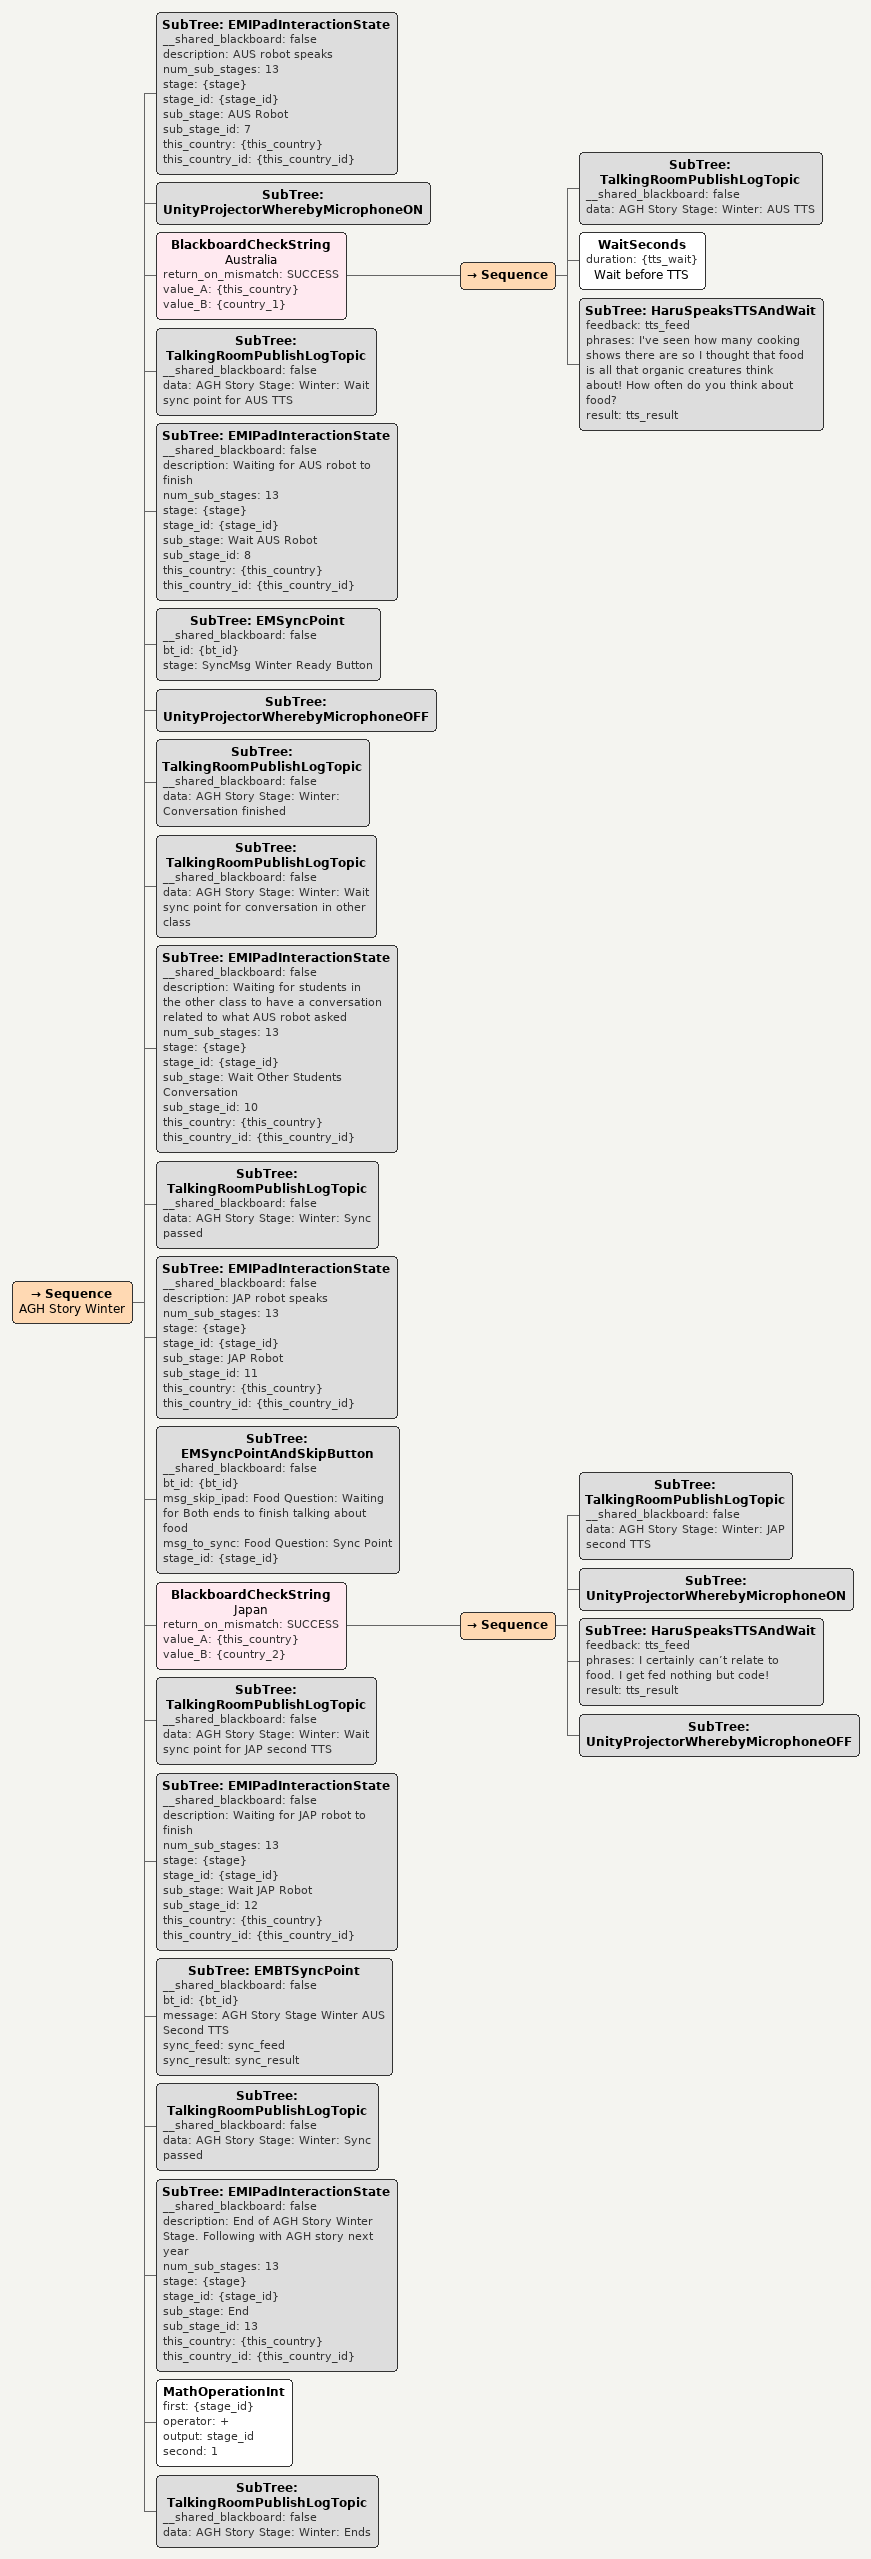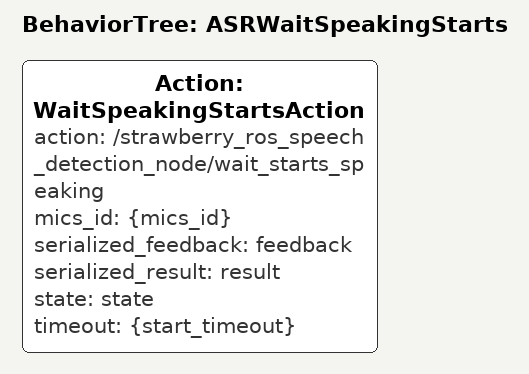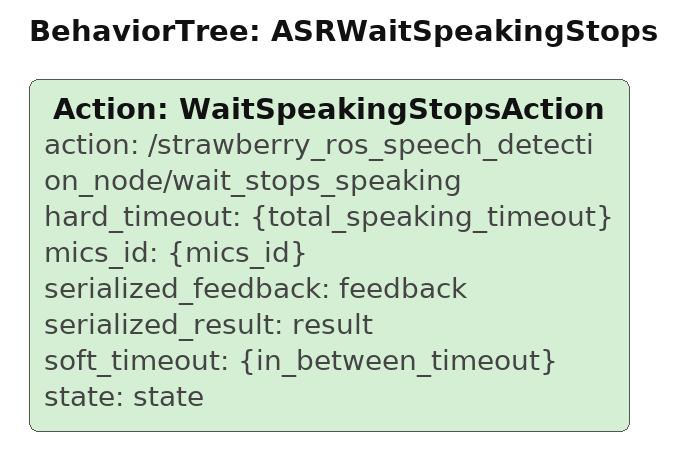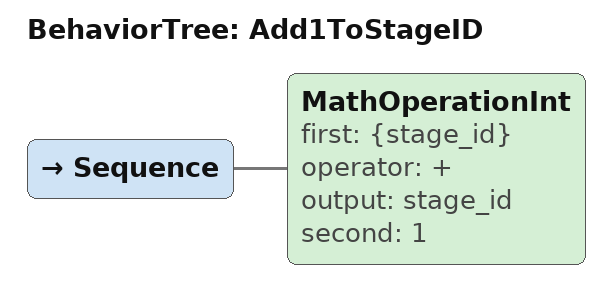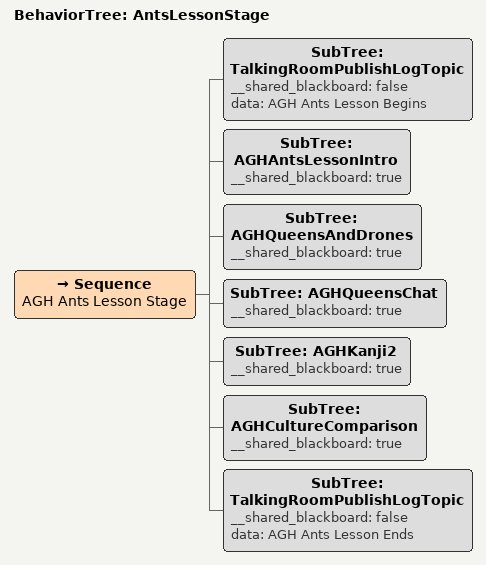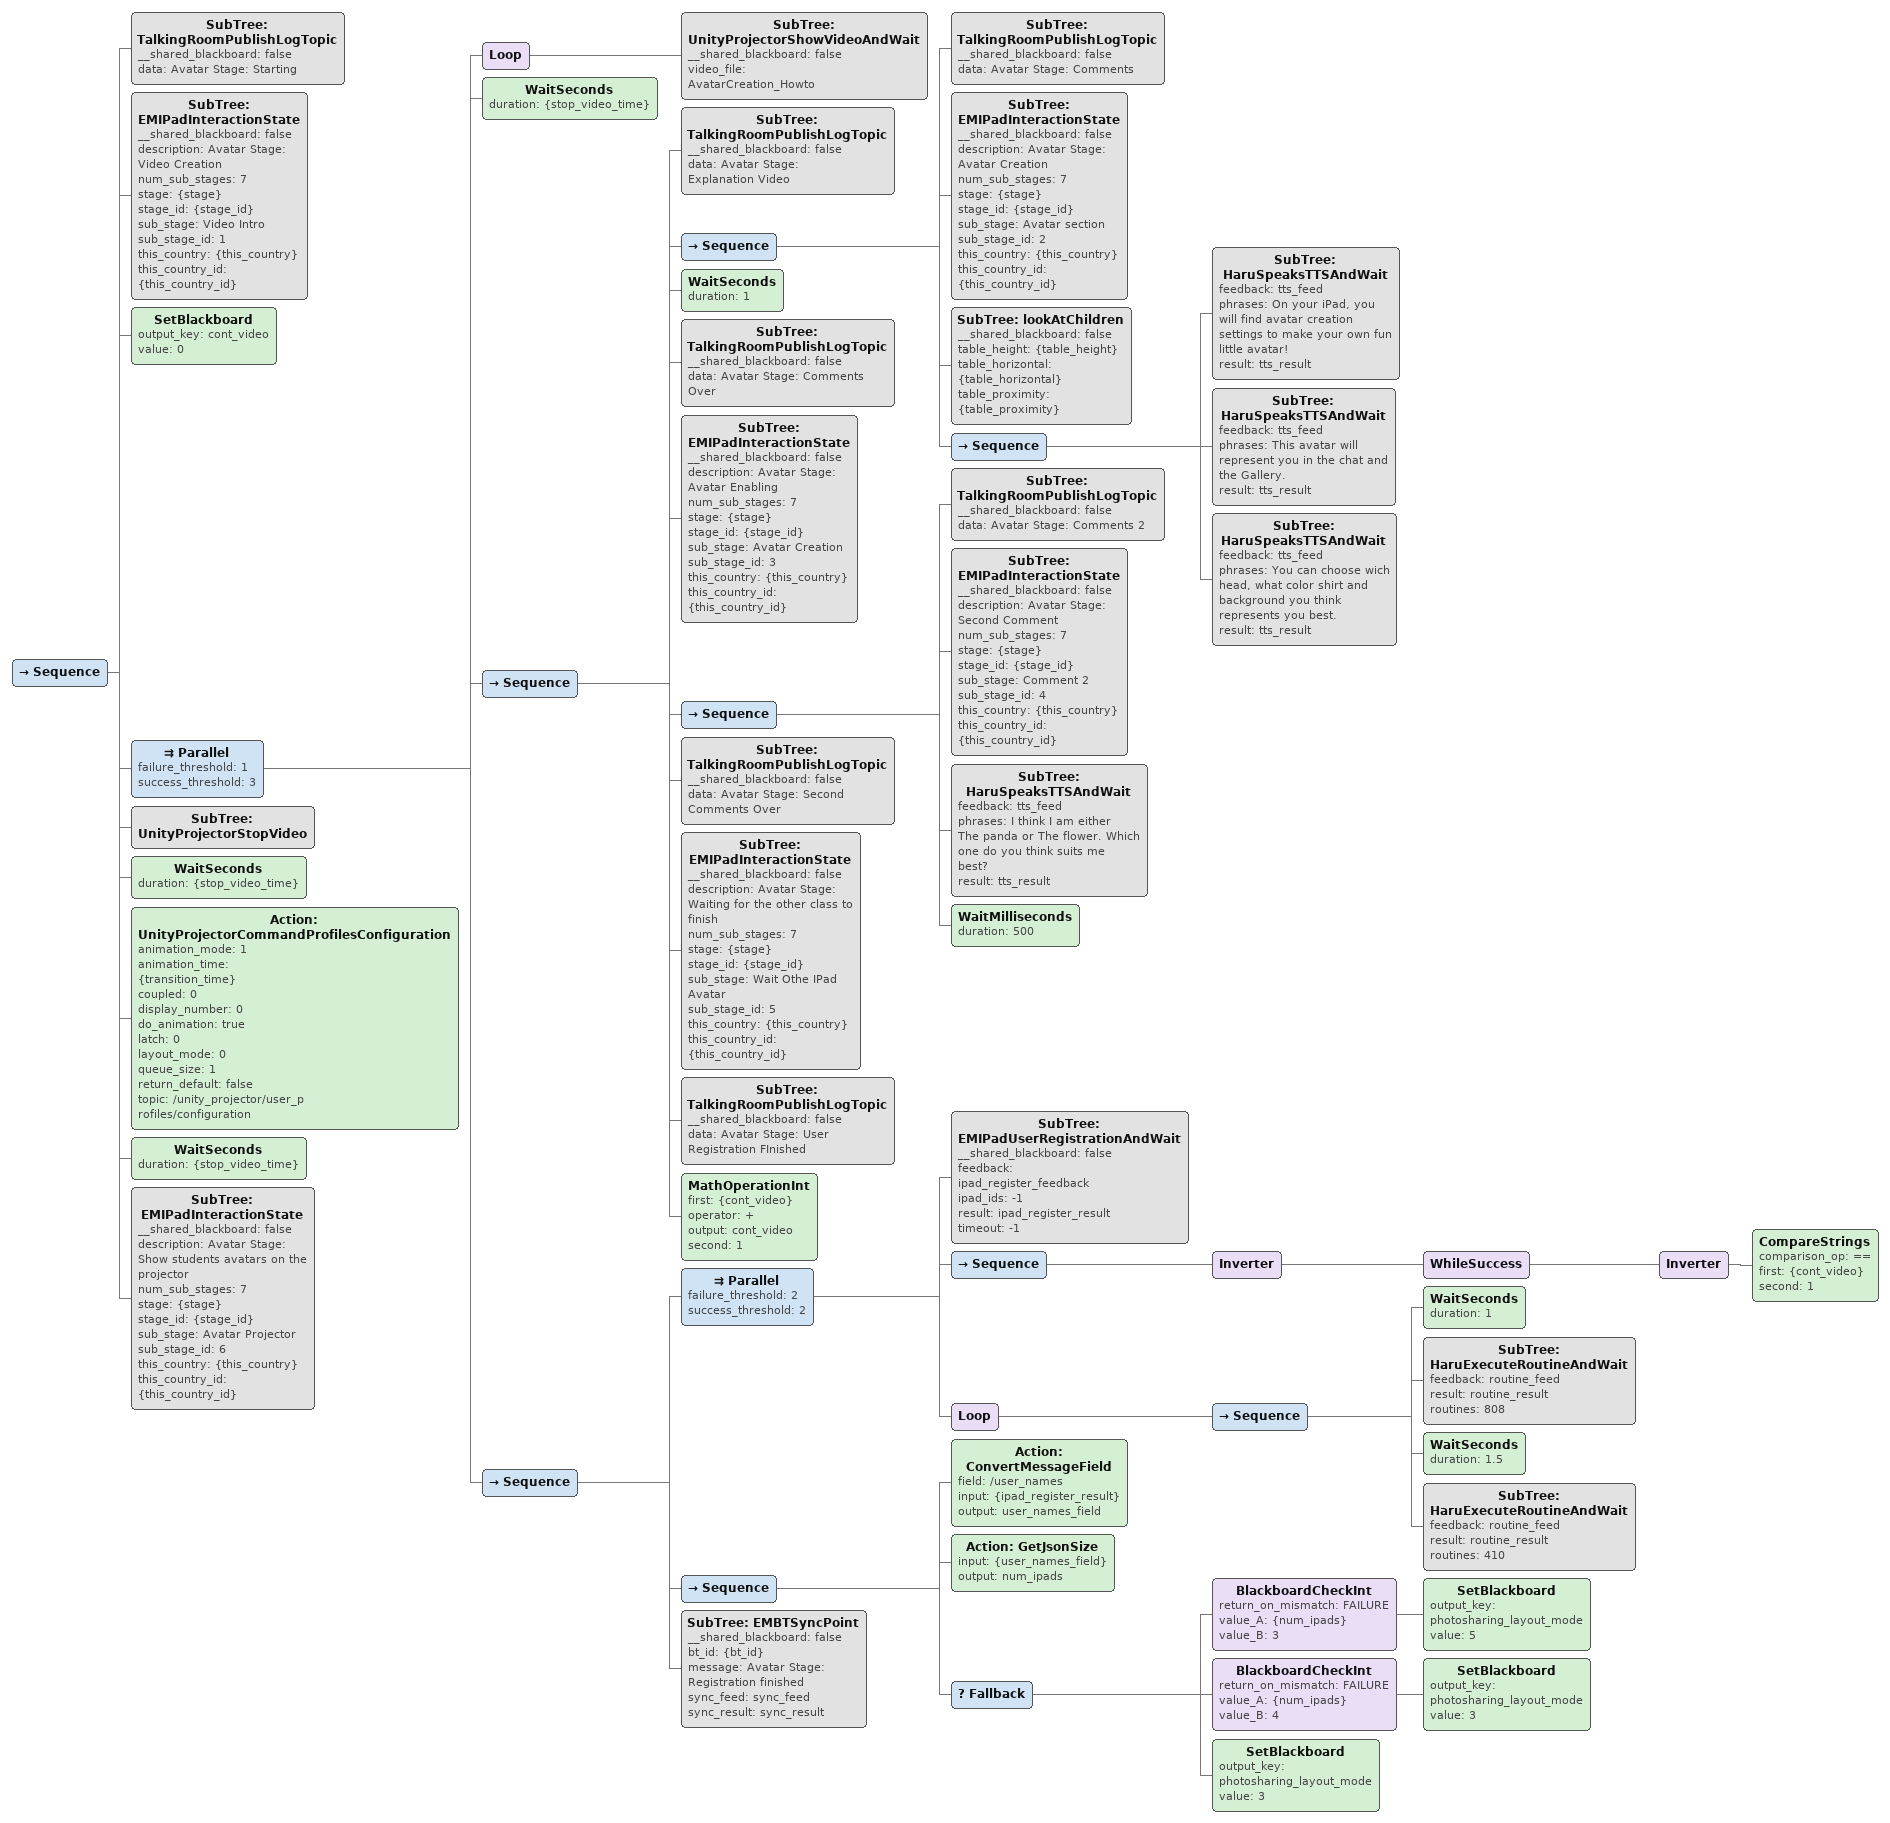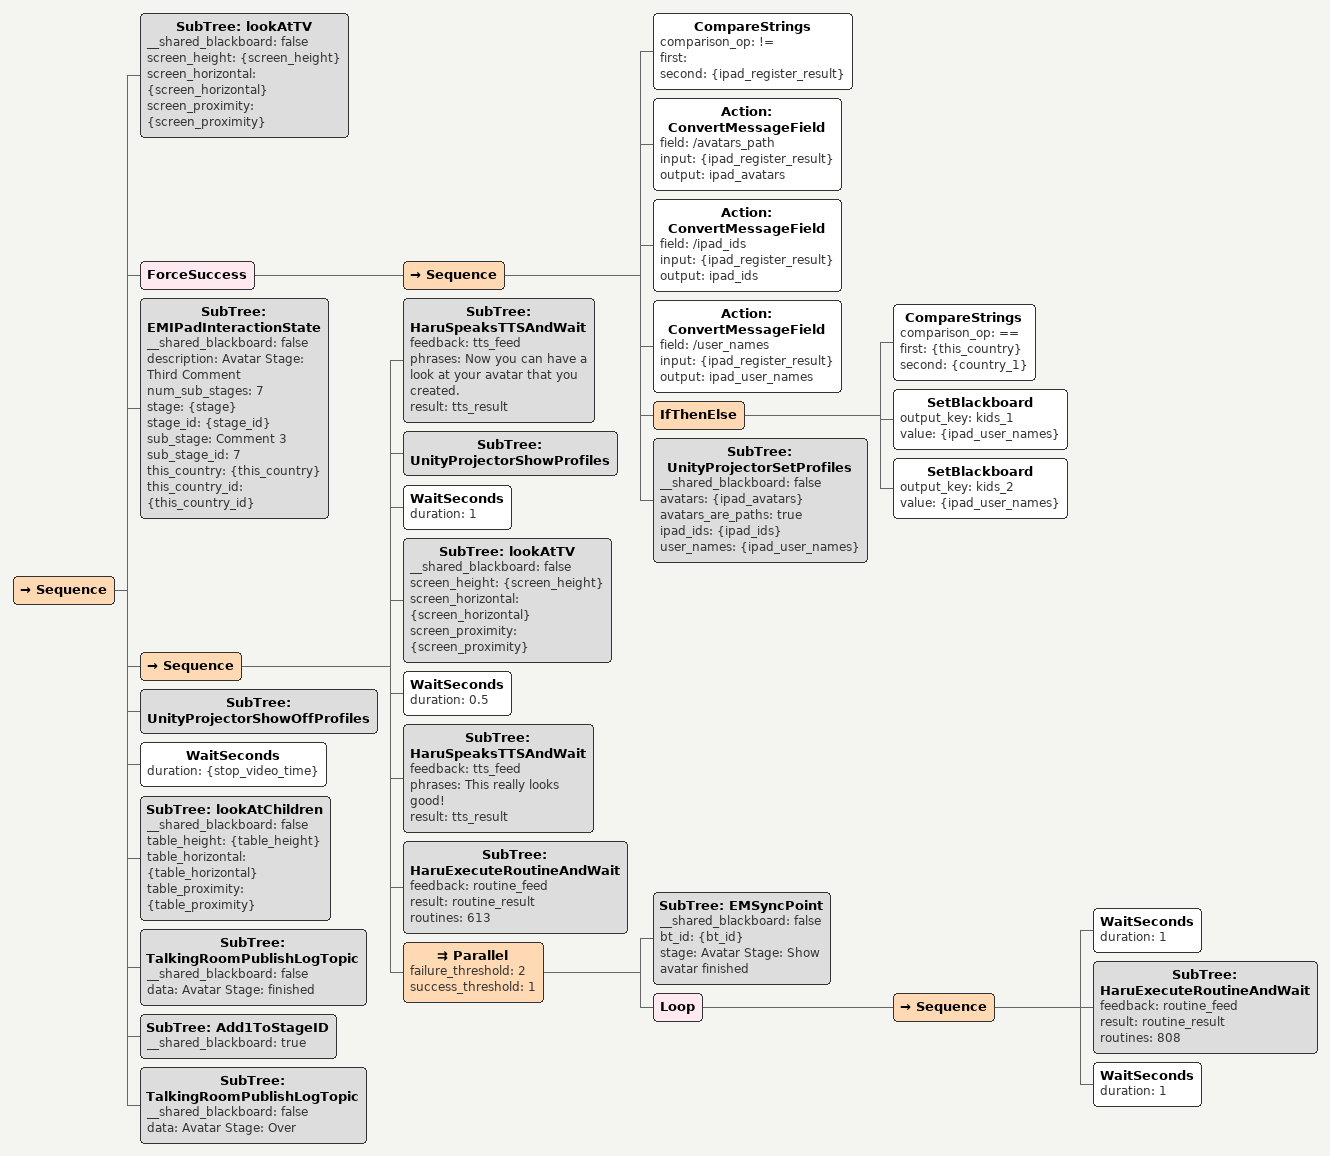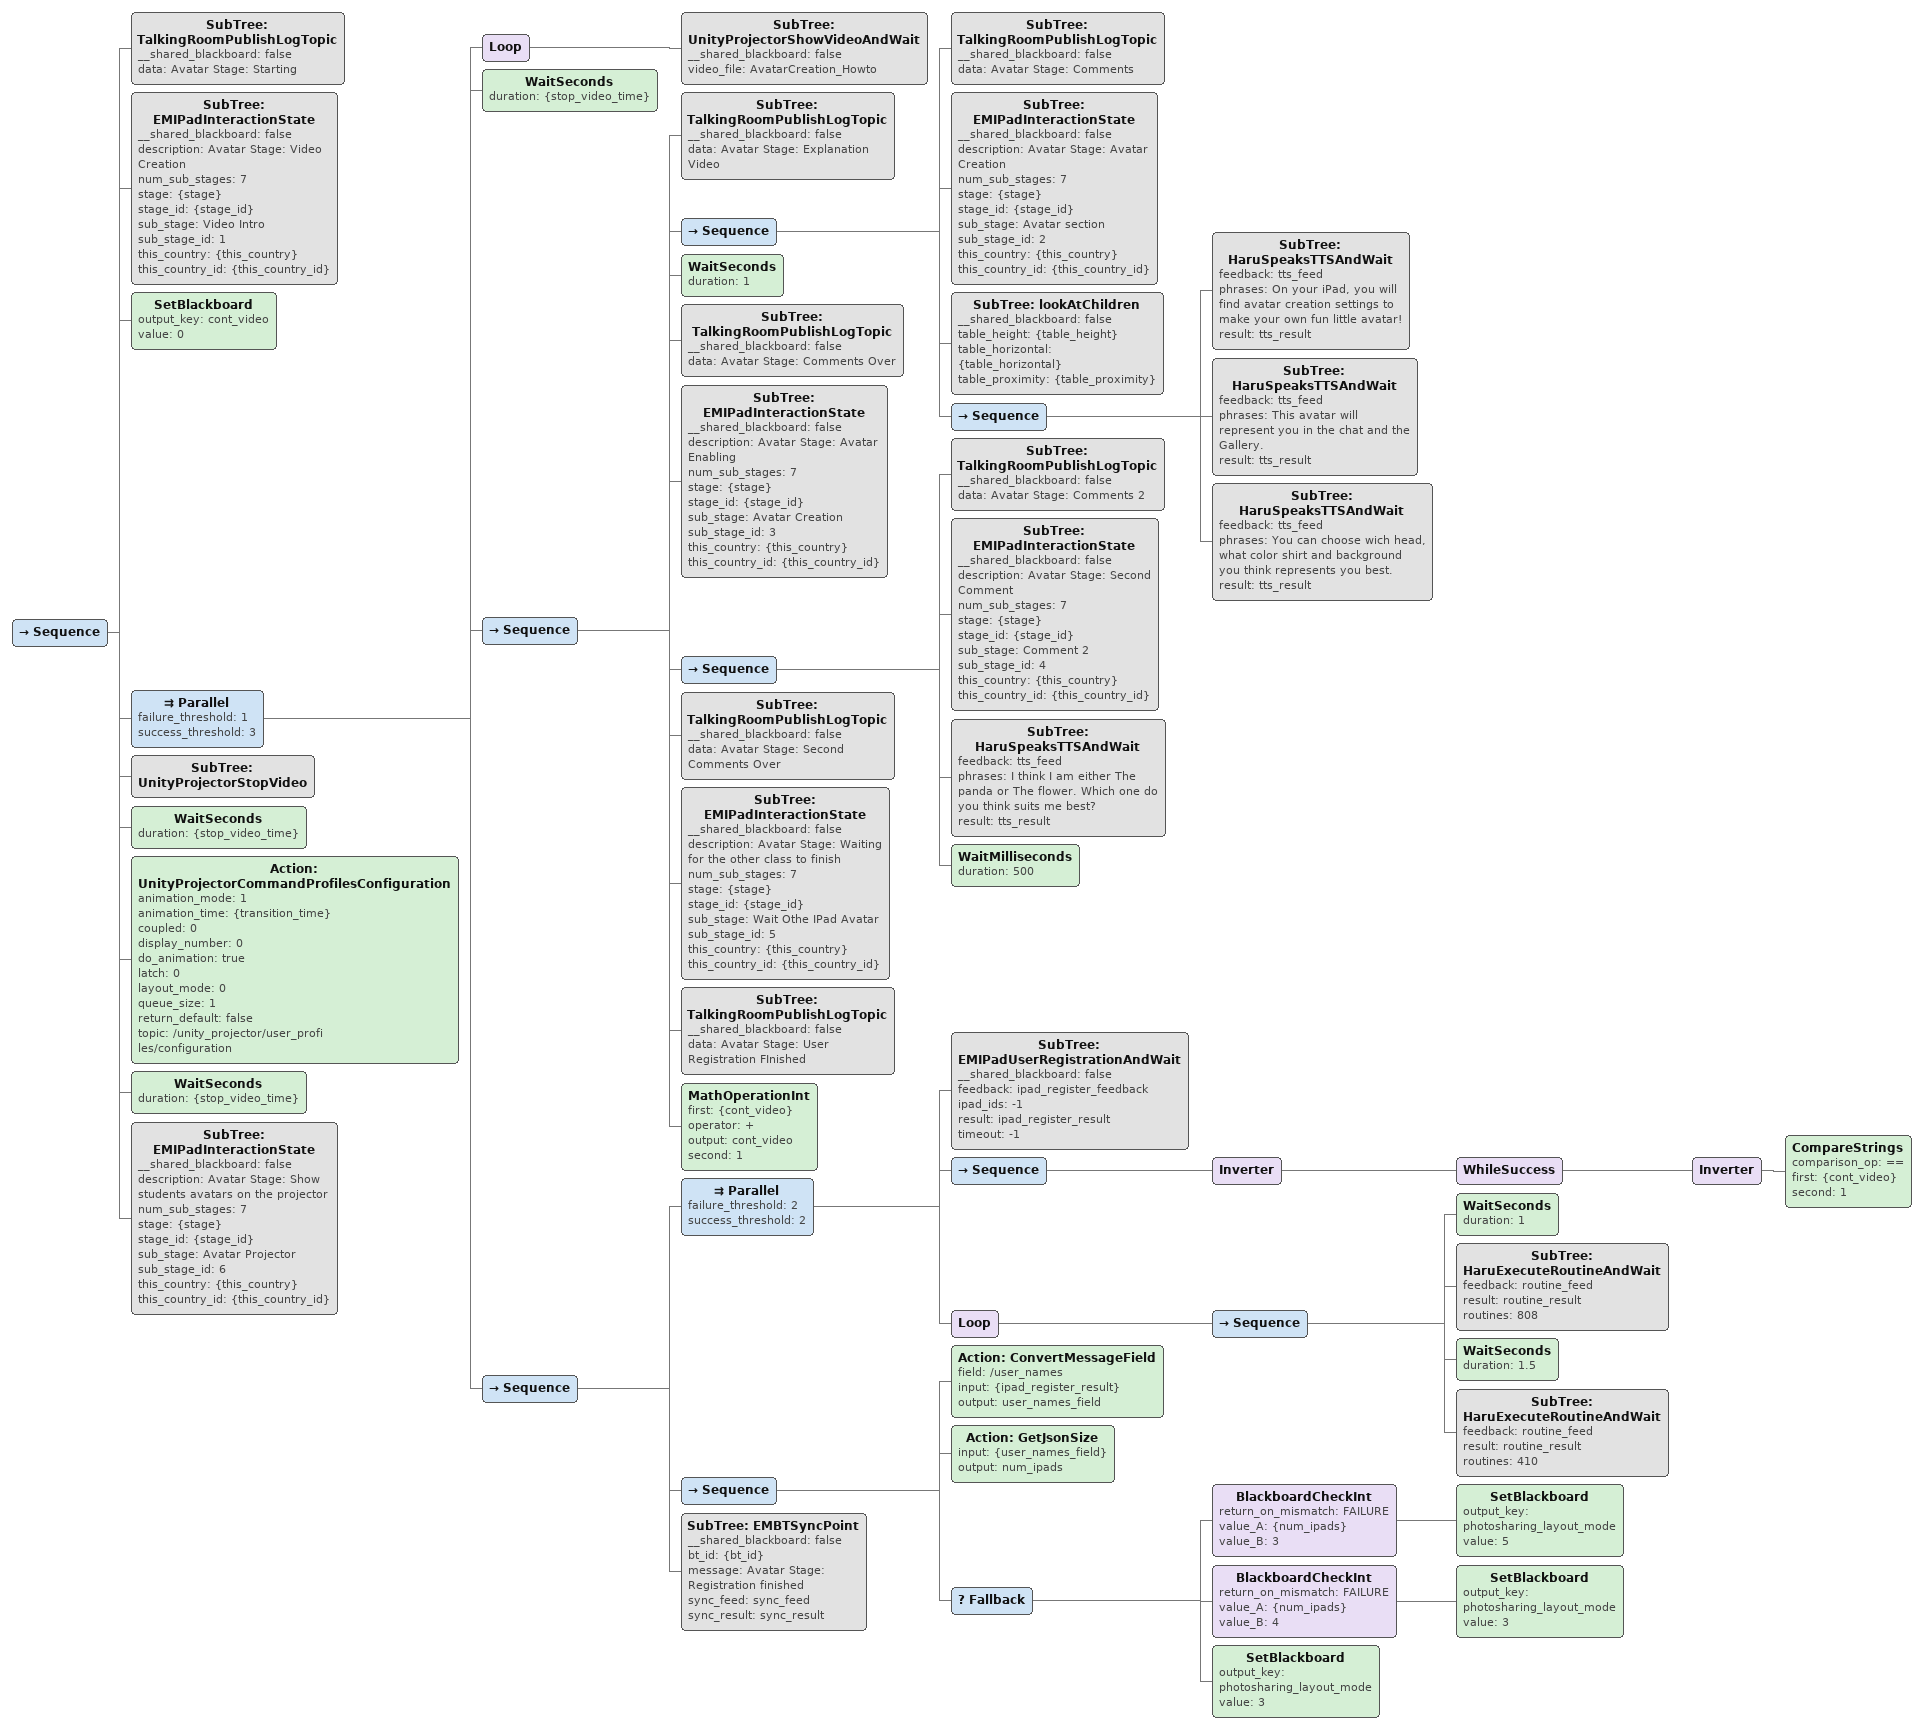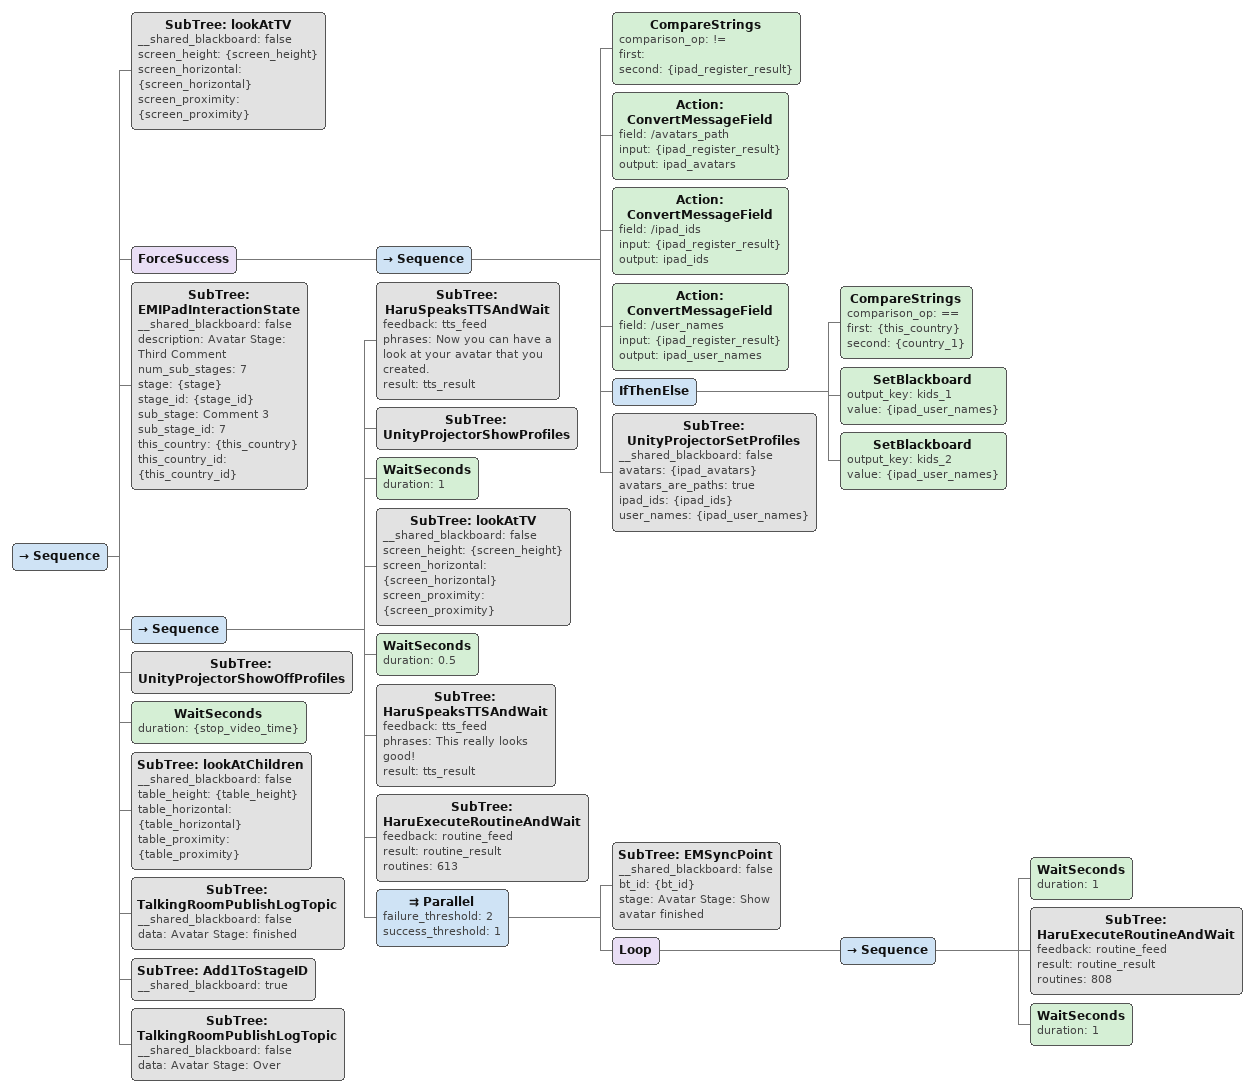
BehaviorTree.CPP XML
<Sequence name="AGH Story Winter">
    <SubTree ID="EMIPadInteractionState" __shared_blackboard="false" description="AUS robot speaks" num_sub_stages="13" stage="{stage}" stage_id="{stage_id}" sub_stage="AUS Robot" sub_stage_id="7" this_country="{this_country}" this_country_id="{this_country_id}"/>
    <SubTree ID="UnityProjectorWherebyMicrophoneON"/>
    <BlackboardCheckString name="Australia" return_on_mismatch="SUCCESS" value_A="{this_country}" value_B="{country_1}">
        <Sequence>
            <SubTree ID="TalkingRoomPublishLogTopic" __shared_blackboard="false" data="AGH Story Stage: Winter: AUS TTS"/>
            <WaitSeconds duration="{tts_wait}" name="Wait before TTS"/>
            <SubTree ID="HaruSpeaksTTSAndWait" feedback="tts_feed" phrases="I've seen how many cooking shows there are so I thought that food is all that organic creatures think about! How often do you think about food?" result="tts_result"/>
        </Sequence>
    </BlackboardCheckString>
    <SubTree ID="TalkingRoomPublishLogTopic" __shared_blackboard="false" data="AGH Story Stage: Winter: Wait sync point for AUS TTS"/>
    <SubTree ID="EMIPadInteractionState" __shared_blackboard="false" description="Waiting for AUS robot to finish" num_sub_stages="13" stage="{stage}" stage_id="{stage_id}" sub_stage="Wait AUS Robot" sub_stage_id="8" this_country="{this_country}" this_country_id="{this_country_id}"/>
    <SubTree ID="EMSyncPoint" __shared_blackboard="false" bt_id="{bt_id}" stage="SyncMsg Winter Ready Button"/>
    <SubTree ID="UnityProjectorWherebyMicrophoneOFF"/>
    <SubTree ID="TalkingRoomPublishLogTopic" __shared_blackboard="false" data="AGH Story Stage: Winter: Conversation finished"/>
    <SubTree ID="TalkingRoomPublishLogTopic" __shared_blackboard="false" data="AGH Story Stage: Winter: Wait sync point for conversation in other class"/>
    <SubTree ID="EMIPadInteractionState" __shared_blackboard="false" description="Waiting for students in the other class to have a conversation related to what AUS robot asked" num_sub_stages="13" stage="{stage}" stage_id="{stage_id}" sub_stage="Wait Other Students Conversation" sub_stage_id="10" this_country="{this_country}" this_country_id="{this_country_id}"/>
    <SubTree ID="TalkingRoomPublishLogTopic" __shared_blackboard="false" data="AGH Story Stage: Winter: Sync passed"/>
    <SubTree ID="EMIPadInteractionState" __shared_blackboard="false" description="JAP robot speaks" num_sub_stages="13" stage="{stage}" stage_id="{stage_id}" sub_stage="JAP Robot" sub_stage_id="11" this_country="{this_country}" this_country_id="{this_country_id}"/>
    <SubTree ID="EMSyncPointAndSkipButton" __shared_blackboard="false" bt_id="{bt_id}" msg_skip_ipad="Food Question: Waiting for Both ends to finish talking about food" msg_to_sync="Food Question: Sync Point" stage_id="{stage_id}"/>
    <BlackboardCheckString name="Japan" return_on_mismatch="SUCCESS" value_A="{this_country}" value_B="{country_2}">
        <Sequence>
            <SubTree ID="TalkingRoomPublishLogTopic" __shared_blackboard="false" data="AGH Story Stage: Winter: JAP second TTS"/>
            <SubTree ID="UnityProjectorWherebyMicrophoneON"/>
            <SubTree ID="HaruSpeaksTTSAndWait" feedback="tts_feed" phrases="I certainly can’t relate to food. I get fed nothing but code!" result="tts_result"/>
            <SubTree ID="UnityProjectorWherebyMicrophoneOFF"/>
        </Sequence>
    </BlackboardCheckString>
    <SubTree ID="TalkingRoomPublishLogTopic" __shared_blackboard="false" data="AGH Story Stage: Winter: Wait sync point for JAP second TTS"/>
    <SubTree ID="EMIPadInteractionState" __shared_blackboard="false" description="Waiting for JAP robot to finish" num_sub_stages="13" stage="{stage}" stage_id="{stage_id}" sub_stage="Wait JAP Robot" sub_stage_id="12" this_country="{this_country}" this_country_id="{this_country_id}"/>
    <SubTree ID="EMBTSyncPoint" __shared_blackboard="false" bt_id="{bt_id}" message="AGH Story Stage Winter AUS Second TTS" sync_feed="sync_feed" sync_result="sync_result"/>
    <SubTree ID="TalkingRoomPublishLogTopic" __shared_blackboard="false" data="AGH Story Stage: Winter: Sync passed"/>
    <SubTree ID="EMIPadInteractionState" __shared_blackboard="false" description="End of AGH Story Winter Stage. Following with AGH story next year" num_sub_stages="13" stage="{stage}" stage_id="{stage_id}" sub_stage="End" sub_stage_id="13" this_country="{this_country}" this_country_id="{this_country_id}"/>
    <MathOperationInt first="{stage_id}" operator="+" output="stage_id" second="1"/>
    <SubTree ID="TalkingRoomPublishLogTopic" __shared_blackboard="false" data="AGH Story Stage: Winter: Ends"/>
</Sequence>

<BehaviorTree ID="ASRWaitSpeakingStarts">
    <Action ID="WaitSpeakingStartsAction" action="/strawberry_ros_speech_detection_node/wait_starts_speaking" mics_id="{mics_id}" serialized_feedback="feedback" serialized_result="result" state="state" timeout="{start_timeout}"/>
</BehaviorTree>

<BehaviorTree ID="ASRWaitSpeakingStops">
    <Action ID="WaitSpeakingStopsAction" action="/strawberry_ros_speech_detection_node/wait_stops_speaking" hard_timeout="{total_speaking_timeout}" mics_id="{mics_id}" serialized_feedback="feedback" serialized_result="result" soft_timeout="{in_between_timeout}" state="state"/>
</BehaviorTree>

<BehaviorTree ID="Add1ToStageID">
    <Sequence>
        <MathOperationInt first="{stage_id}" operator="+" output="stage_id" second="1"/>
    </Sequence>
</BehaviorTree>

<BehaviorTree ID="AntsLessonStage">
    <Sequence name="AGH Ants Lesson Stage">
        <SubTree ID="TalkingRoomPublishLogTopic" __shared_blackboard="false" data="AGH Ants Lesson Begins"/>
        <SubTree ID="AGHAntsLessonIntro" __shared_blackboard="true"/>
        <SubTree ID="AGHQueensAndDrones" __shared_blackboard="true"/>
        <SubTree ID="AGHQueensChat" __shared_blackboard="true"/>
        <SubTree ID="AGHKanji2" __shared_blackboard="true"/>
        <SubTree ID="AGHCultureComparison" __shared_blackboard="true"/>
        <SubTree ID="TalkingRoomPublishLogTopic" __shared_blackboard="false" data="AGH Ants Lesson Ends"/>
    </Sequence>
</BehaviorTree>

<Sequence>
    <SubTree ID="TalkingRoomPublishLogTopic" __shared_blackboard="false" data="Avatar Stage: Starting"/>
    <SubTree ID="EMIPadInteractionState" __shared_blackboard="false" description="Avatar Stage: Video Creation" num_sub_stages="7" stage="{stage}" stage_id="{stage_id}" sub_stage="Video Intro" sub_stage_id="1" this_country="{this_country}" this_country_id="{this_country_id}"/>
    <SetBlackboard output_key="cont_video" value="0"/>
    <Parallel failure_threshold="1" success_threshold="3">
        <Loop>
            <SubTree ID="UnityProjectorShowVideoAndWait" __shared_blackboard="false" video_file="AvatarCreation_Howto"/>
        </Loop>
        <WaitSeconds duration="{stop_video_time}"/>
        <Sequence>
            <SubTree ID="TalkingRoomPublishLogTopic" __shared_blackboard="false" data="Avatar Stage: Explanation Video"/>
            <Sequence>
                <SubTree ID="TalkingRoomPublishLogTopic" __shared_blackboard="false" data="Avatar Stage: Comments"/>
                <SubTree ID="EMIPadInteractionState" __shared_blackboard="false" description="Avatar Stage: Avatar Creation" num_sub_stages="7" stage="{stage}" stage_id="{stage_id}" sub_stage="Avatar section" sub_stage_id="2" this_country="{this_country}" this_country_id="{this_country_id}"/>
                <SubTree ID="lookAtChildren" __shared_blackboard="false" table_height="{table_height}" table_horizontal="{table_horizontal}" table_proximity="{table_proximity}"/>
                <Sequence>
                    <SubTree ID="HaruSpeaksTTSAndWait" feedback="tts_feed" phrases="On your iPad, you will find avatar creation settings to make your own fun little avatar! " result="tts_result"/>
                    <SubTree ID="HaruSpeaksTTSAndWait" feedback="tts_feed" phrases="This avatar will represent you in the chat and the Gallery. " result="tts_result"/>
                    <SubTree ID="HaruSpeaksTTSAndWait" feedback="tts_feed" phrases="You can choose wich head, what color shirt and background you think represents you best." result="tts_result"/>
                </Sequence>
            </Sequence>
            <WaitSeconds duration="1"/>
            <SubTree ID="TalkingRoomPublishLogTopic" __shared_blackboard="false" data="Avatar Stage: Comments Over"/>
            <SubTree ID="EMIPadInteractionState" __shared_blackboard="false" description="Avatar Stage: Avatar Enabling" num_sub_stages="7" stage="{stage}" stage_id="{stage_id}" sub_stage="Avatar Creation" sub_stage_id="3" this_country="{this_country}" this_country_id="{this_country_id}"/>
            <Sequence>
                <SubTree ID="TalkingRoomPublishLogTopic" __shared_blackboard="false" data="Avatar Stage: Comments 2"/>
                <SubTree ID="EMIPadInteractionState" __shared_blackboard="false" description="Avatar Stage: Second Comment " num_sub_stages="7" stage="{stage}" stage_id="{stage_id}" sub_stage="Comment 2" sub_stage_id="4" this_country="{this_country}" this_country_id="{this_country_id}"/>
                <SubTree ID="HaruSpeaksTTSAndWait" feedback="tts_feed" phrases="I think I am either The panda or The flower. Which one do you think suits me best?" result="tts_result"/>
                <WaitMilliseconds duration="500"/>
            </Sequence>
            <SubTree ID="TalkingRoomPublishLogTopic" __shared_blackboard="false" data="Avatar Stage: Second Comments Over"/>
            <SubTree ID="EMIPadInteractionState" __shared_blackboard="false" description="Avatar Stage: Waiting for the other class to finish" num_sub_stages="7" stage="{stage}" stage_id="{stage_id}" sub_stage="Wait Othe IPad Avatar" sub_stage_id="5" this_country="{this_country}" this_country_id="{this_country_id}"/>
            <SubTree ID="TalkingRoomPublishLogTopic" __shared_blackboard="false" data="Avatar Stage: User Registration FInished"/>
            <MathOperationInt first="{cont_video}" operator="+" output="cont_video" second="1"/>
        </Sequence>
        <Sequence>
            <Parallel failure_threshold="2" success_threshold="2">
                <SubTree ID="EMIPadUserRegistrationAndWait" __shared_blackboard="false" feedback="ipad_register_feedback" ipad_ids="-1" result="ipad_register_result" timeout="-1"/>
                <Sequence>
                    <Inverter>
                        <WhileSuccess>
                            <Inverter>
                                <CompareStrings comparison_op="==" first="{cont_video}" second="1"/>
                            </Inverter>
                        </WhileSuccess>
                    </Inverter>
                </Sequence>
                <Loop>
                    <Sequence>
                        <WaitSeconds duration="1"/>
                        <SubTree ID="HaruExecuteRoutineAndWait" feedback="routine_feed" result="routine_result" routines="808"/>
                        <WaitSeconds duration="1.5"/>
                        <SubTree ID="HaruExecuteRoutineAndWait" feedback="routine_feed" result="routine_result" routines="410"/>
                    </Sequence>
                </Loop>
            </Parallel>
            <Sequence>
                <Action ID="ConvertMessageField" field="/user_names" input="{ipad_register_result}" output="user_names_field"/>
                <Action ID="GetJsonSize" input="{user_names_field}" output="num_ipads"/>
                <Fallback>
                    <BlackboardCheckInt return_on_mismatch="FAILURE" value_A="{num_ipads}" value_B="3">
                        <SetBlackboard output_key="photosharing_layout_mode" value="5"/>
                    </BlackboardCheckInt>
                    <BlackboardCheckInt return_on_mismatch="FAILURE" value_A="{num_ipads}" value_B="4">
                        <SetBlackboard output_key="photosharing_layout_mode" value="3"/>
                    </BlackboardCheckInt>
                    <SetBlackboard output_key="photosharing_layout_mode" value="3"/>
                </Fallback>
            </Sequence>
            <SubTree ID="EMBTSyncPoint" __shared_blackboard="false" bt_id="{bt_id}" message="Avatar Stage: Registration finished" sync_feed="sync_feed" sync_result="sync_result"/>
        </Sequence>
    </Parallel>
    <SubTree ID="UnityProjectorStopVideo"/>
    <WaitSeconds duration="{stop_video_time}"/>
    <Action ID="UnityProjectorCommandProfilesConfiguration" animation_mode="1" animation_time="{transition_time}" coupled="0" display_number="0" do_animation="true" latch="0" layout_mode="0" queue_size="1" return_default="false" topic="/unity_projector/user_profiles/configuration"/>
    <WaitSeconds duration="{stop_video_time}"/>
    <SubTree ID="EMIPadInteractionState" __shared_blackboard="false" description="Avatar Stage: Show students avatars on the projector" num_sub_stages="7" stage="{stage}" stage_id="{stage_id}" sub_stage="Avatar Projector" sub_stage_id="6" this_country="{this_country}" this_country_id="{this_country_id}"/>
</Sequence>

<Sequence>
    <SubTree ID="lookAtTV" __shared_blackboard="false" screen_height="{screen_height}" screen_horizontal="{screen_horizontal}" screen_proximity="{screen_proximity}"/>
    <ForceSuccess>
        <Sequence>
            <CompareStrings comparison_op="!=" first="" second="{ipad_register_result}"/>
            <Action ID="ConvertMessageField" field="/avatars_path" input="{ipad_register_result}" output="ipad_avatars"/>
            <Action ID="ConvertMessageField" field="/ipad_ids" input="{ipad_register_result}" output="ipad_ids"/>
            <Action ID="ConvertMessageField" field="/user_names" input="{ipad_register_result}" output="ipad_user_names"/>
            <IfThenElse>
                <CompareStrings comparison_op="==" first="{this_country}" second="{country_1}"/>
                <SetBlackboard output_key="kids_1" value="{ipad_user_names}"/>
                <SetBlackboard output_key="kids_2" value="{ipad_user_names}"/>
            </IfThenElse>
            <SubTree ID="UnityProjectorSetProfiles" __shared_blackboard="false" avatars="{ipad_avatars}" avatars_are_paths="true" ipad_ids="{ipad_ids}" user_names="{ipad_user_names}"/>
        </Sequence>
    </ForceSuccess>
    <SubTree ID="EMIPadInteractionState" __shared_blackboard="false" description="Avatar Stage: Third Comment" num_sub_stages="7" stage="{stage}" stage_id="{stage_id}" sub_stage="Comment 3" sub_stage_id="7" this_country="{this_country}" this_country_id="{this_country_id}"/>
    <Sequence>
        <SubTree ID="HaruSpeaksTTSAndWait" feedback="tts_feed" phrases="Now you can have a look at your avatar that you created." result="tts_result"/>
        <SubTree ID="UnityProjectorShowProfiles"/>
        <WaitSeconds duration="1"/>
        <SubTree ID="lookAtTV" __shared_blackboard="false" screen_height="{screen_height}" screen_horizontal="{screen_horizontal}" screen_proximity="{screen_proximity}"/>
        <WaitSeconds duration="0.5"/>
        <SubTree ID="HaruSpeaksTTSAndWait" feedback="tts_feed" phrases="This really looks good!" result="tts_result"/>
        <SubTree ID="HaruExecuteRoutineAndWait" feedback="routine_feed" result="routine_result" routines="613"/>
        <Parallel failure_threshold="2" success_threshold="1">
            <SubTree ID="EMSyncPoint" __shared_blackboard="false" bt_id="{bt_id}" stage="Avatar Stage: Show avatar finished"/>
            <Loop>
                <Sequence>
                    <WaitSeconds duration="1"/>
                    <SubTree ID="HaruExecuteRoutineAndWait" feedback="routine_feed" result="routine_result" routines="808"/>
                    <WaitSeconds duration="1"/>
                </Sequence>
            </Loop>
        </Parallel>
    </Sequence>
    <SubTree ID="UnityProjectorShowOffProfiles"/>
    <WaitSeconds duration="{stop_video_time}"/>
    <SubTree ID="lookAtChildren" __shared_blackboard="false" table_height="{table_height}" table_horizontal="{table_horizontal}" table_proximity="{table_proximity}"/>
    <SubTree ID="TalkingRoomPublishLogTopic" __shared_blackboard="false" data="Avatar Stage: finished"/>
    <SubTree ID="Add1ToStageID" __shared_blackboard="true"/>
    <SubTree ID="TalkingRoomPublishLogTopic" __shared_blackboard="false" data="Avatar Stage: Over"/>
</Sequence>

<Sequence>
    <SubTree ID="TalkingRoomPublishLogTopic" __shared_blackboard="false" data="Avatar Stage: Starting"/>
    <SubTree ID="EMIPadInteractionState" __shared_blackboard="false" description="Avatar Stage: Video Creation" num_sub_stages="7" stage="{stage}" stage_id="{stage_id}" sub_stage="Video Intro" sub_stage_id="1" this_country="{this_country}" this_country_id="{this_country_id}"/>
    <SetBlackboard output_key="cont_video" value="0"/>
    <Parallel failure_threshold="1" success_threshold="3">
        <Loop>
            <SubTree ID="UnityProjectorShowVideoAndWait" __shared_blackboard="false" video_file="AvatarCreation_Howto"/>
        </Loop>
        <WaitSeconds duration="{stop_video_time}"/>
        <Sequence>
            <SubTree ID="TalkingRoomPublishLogTopic" __shared_blackboard="false" data="Avatar Stage: Explanation Video"/>
            <Sequence>
                <SubTree ID="TalkingRoomPublishLogTopic" __shared_blackboard="false" data="Avatar Stage: Comments"/>
                <SubTree ID="EMIPadInteractionState" __shared_blackboard="false" description="Avatar Stage: Avatar Creation" num_sub_stages="7" stage="{stage}" stage_id="{stage_id}" sub_stage="Avatar section" sub_stage_id="2" this_country="{this_country}" this_country_id="{this_country_id}"/>
                <SubTree ID="lookAtChildren" __shared_blackboard="false" table_height="{table_height}" table_horizontal="{table_horizontal}" table_proximity="{table_proximity}"/>
                <Sequence>
                    <SubTree ID="HaruSpeaksTTSAndWait" feedback="tts_feed" phrases="On your iPad, you will find avatar creation settings to make your own fun little avatar! " result="tts_result"/>
                    <SubTree ID="HaruSpeaksTTSAndWait" feedback="tts_feed" phrases="This avatar will represent you in the chat and the Gallery. " result="tts_result"/>
                    <SubTree ID="HaruSpeaksTTSAndWait" feedback="tts_feed" phrases="You can choose wich head, what color shirt and background you think represents you best." result="tts_result"/>
                </Sequence>
            </Sequence>
            <WaitSeconds duration="1"/>
            <SubTree ID="TalkingRoomPublishLogTopic" __shared_blackboard="false" data="Avatar Stage: Comments Over"/>
            <SubTree ID="EMIPadInteractionState" __shared_blackboard="false" description="Avatar Stage: Avatar Enabling" num_sub_stages="7" stage="{stage}" stage_id="{stage_id}" sub_stage="Avatar Creation" sub_stage_id="3" this_country="{this_country}" this_country_id="{this_country_id}"/>
            <Sequence>
                <SubTree ID="TalkingRoomPublishLogTopic" __shared_blackboard="false" data="Avatar Stage: Comments 2"/>
                <SubTree ID="EMIPadInteractionState" __shared_blackboard="false" description="Avatar Stage: Second Comment " num_sub_stages="7" stage="{stage}" stage_id="{stage_id}" sub_stage="Comment 2" sub_stage_id="4" this_country="{this_country}" this_country_id="{this_country_id}"/>
                <SubTree ID="HaruSpeaksTTSAndWait" feedback="tts_feed" phrases="I think I am either The panda or The flower. Which one do you think suits me best?" result="tts_result"/>
                <WaitMilliseconds duration="500"/>
            </Sequence>
            <SubTree ID="TalkingRoomPublishLogTopic" __shared_blackboard="false" data="Avatar Stage: Second Comments Over"/>
            <SubTree ID="EMIPadInteractionState" __shared_blackboard="false" description="Avatar Stage: Waiting for the other class to finish" num_sub_stages="7" stage="{stage}" stage_id="{stage_id}" sub_stage="Wait Othe IPad Avatar" sub_stage_id="5" this_country="{this_country}" this_country_id="{this_country_id}"/>
            <SubTree ID="TalkingRoomPublishLogTopic" __shared_blackboard="false" data="Avatar Stage: User Registration FInished"/>
            <MathOperationInt first="{cont_video}" operator="+" output="cont_video" second="1"/>
        </Sequence>
        <Sequence>
            <Parallel failure_threshold="2" success_threshold="2">
                <SubTree ID="EMIPadUserRegistrationAndWait" __shared_blackboard="false" feedback="ipad_register_feedback" ipad_ids="-1" result="ipad_register_result" timeout="-1"/>
                <Sequence>
                    <Inverter>
                        <WhileSuccess>
                            <Inverter>
                                <CompareStrings comparison_op="==" first="{cont_video}" second="1"/>
                            </Inverter>
                        </WhileSuccess>
                    </Inverter>
                </Sequence>
                <Loop>
                    <Sequence>
                        <WaitSeconds duration="1"/>
                        <SubTree ID="HaruExecuteRoutineAndWait" feedback="routine_feed" result="routine_result" routines="808"/>
                        <WaitSeconds duration="1.5"/>
                        <SubTree ID="HaruExecuteRoutineAndWait" feedback="routine_feed" result="routine_result" routines="410"/>
                    </Sequence>
                </Loop>
            </Parallel>
            <Sequence>
                <Action ID="ConvertMessageField" field="/user_names" input="{ipad_register_result}" output="user_names_field"/>
                <Action ID="GetJsonSize" input="{user_names_field}" output="num_ipads"/>
                <Fallback>
                    <BlackboardCheckInt return_on_mismatch="FAILURE" value_A="{num_ipads}" value_B="3">
                        <SetBlackboard output_key="photosharing_layout_mode" value="5"/>
                    </BlackboardCheckInt>
                    <BlackboardCheckInt return_on_mismatch="FAILURE" value_A="{num_ipads}" value_B="4">
                        <SetBlackboard output_key="photosharing_layout_mode" value="3"/>
                    </BlackboardCheckInt>
                    <SetBlackboard output_key="photosharing_layout_mode" value="3"/>
                </Fallback>
            </Sequence>
            <SubTree ID="EMBTSyncPoint" __shared_blackboard="false" bt_id="{bt_id}" message="Avatar Stage: Registration finished" sync_feed="sync_feed" sync_result="sync_result"/>
        </Sequence>
    </Parallel>
    <SubTree ID="UnityProjectorStopVideo"/>
    <WaitSeconds duration="{stop_video_time}"/>
    <Action ID="UnityProjectorCommandProfilesConfiguration" animation_mode="1" animation_time="{transition_time}" coupled="0" display_number="0" do_animation="true" latch="0" layout_mode="0" queue_size="1" return_default="false" topic="/unity_projector/user_profiles/configuration"/>
    <WaitSeconds duration="{stop_video_time}"/>
    <SubTree ID="EMIPadInteractionState" __shared_blackboard="false" description="Avatar Stage: Show students avatars on the projector" num_sub_stages="7" stage="{stage}" stage_id="{stage_id}" sub_stage="Avatar Projector" sub_stage_id="6" this_country="{this_country}" this_country_id="{this_country_id}"/>
</Sequence>

<Sequence>
    <SubTree ID="lookAtTV" __shared_blackboard="false" screen_height="{screen_height}" screen_horizontal="{screen_horizontal}" screen_proximity="{screen_proximity}"/>
    <ForceSuccess>
        <Sequence>
            <CompareStrings comparison_op="!=" first="" second="{ipad_register_result}"/>
            <Action ID="ConvertMessageField" field="/avatars_path" input="{ipad_register_result}" output="ipad_avatars"/>
            <Action ID="ConvertMessageField" field="/ipad_ids" input="{ipad_register_result}" output="ipad_ids"/>
            <Action ID="ConvertMessageField" field="/user_names" input="{ipad_register_result}" output="ipad_user_names"/>
            <IfThenElse>
                <CompareStrings comparison_op="==" first="{this_country}" second="{country_1}"/>
                <SetBlackboard output_key="kids_1" value="{ipad_user_names}"/>
                <SetBlackboard output_key="kids_2" value="{ipad_user_names}"/>
            </IfThenElse>
            <SubTree ID="UnityProjectorSetProfiles" __shared_blackboard="false" avatars="{ipad_avatars}" avatars_are_paths="true" ipad_ids="{ipad_ids}" user_names="{ipad_user_names}"/>
        </Sequence>
    </ForceSuccess>
    <SubTree ID="EMIPadInteractionState" __shared_blackboard="false" description="Avatar Stage: Third Comment" num_sub_stages="7" stage="{stage}" stage_id="{stage_id}" sub_stage="Comment 3" sub_stage_id="7" this_country="{this_country}" this_country_id="{this_country_id}"/>
    <Sequence>
        <SubTree ID="HaruSpeaksTTSAndWait" feedback="tts_feed" phrases="Now you can have a look at your avatar that you created." result="tts_result"/>
        <SubTree ID="UnityProjectorShowProfiles"/>
        <WaitSeconds duration="1"/>
        <SubTree ID="lookAtTV" __shared_blackboard="false" screen_height="{screen_height}" screen_horizontal="{screen_horizontal}" screen_proximity="{screen_proximity}"/>
        <WaitSeconds duration="0.5"/>
        <SubTree ID="HaruSpeaksTTSAndWait" feedback="tts_feed" phrases="This really looks good!" result="tts_result"/>
        <SubTree ID="HaruExecuteRoutineAndWait" feedback="routine_feed" result="routine_result" routines="613"/>
        <Parallel failure_threshold="2" success_threshold="1">
            <SubTree ID="EMSyncPoint" __shared_blackboard="false" bt_id="{bt_id}" stage="Avatar Stage: Show avatar finished"/>
            <Loop>
                <Sequence>
                    <WaitSeconds duration="1"/>
                    <SubTree ID="HaruExecuteRoutineAndWait" feedback="routine_feed" result="routine_result" routines="808"/>
                    <WaitSeconds duration="1"/>
                </Sequence>
            </Loop>
        </Parallel>
    </Sequence>
    <SubTree ID="UnityProjectorShowOffProfiles"/>
    <WaitSeconds duration="{stop_video_time}"/>
    <SubTree ID="lookAtChildren" __shared_blackboard="false" table_height="{table_height}" table_horizontal="{table_horizontal}" table_proximity="{table_proximity}"/>
    <SubTree ID="TalkingRoomPublishLogTopic" __shared_blackboard="false" data="Avatar Stage: finished"/>
    <SubTree ID="Add1ToStageID" __shared_blackboard="true"/>
    <SubTree ID="TalkingRoomPublishLogTopic" __shared_blackboard="false" data="Avatar Stage: Over"/>
</Sequence>
